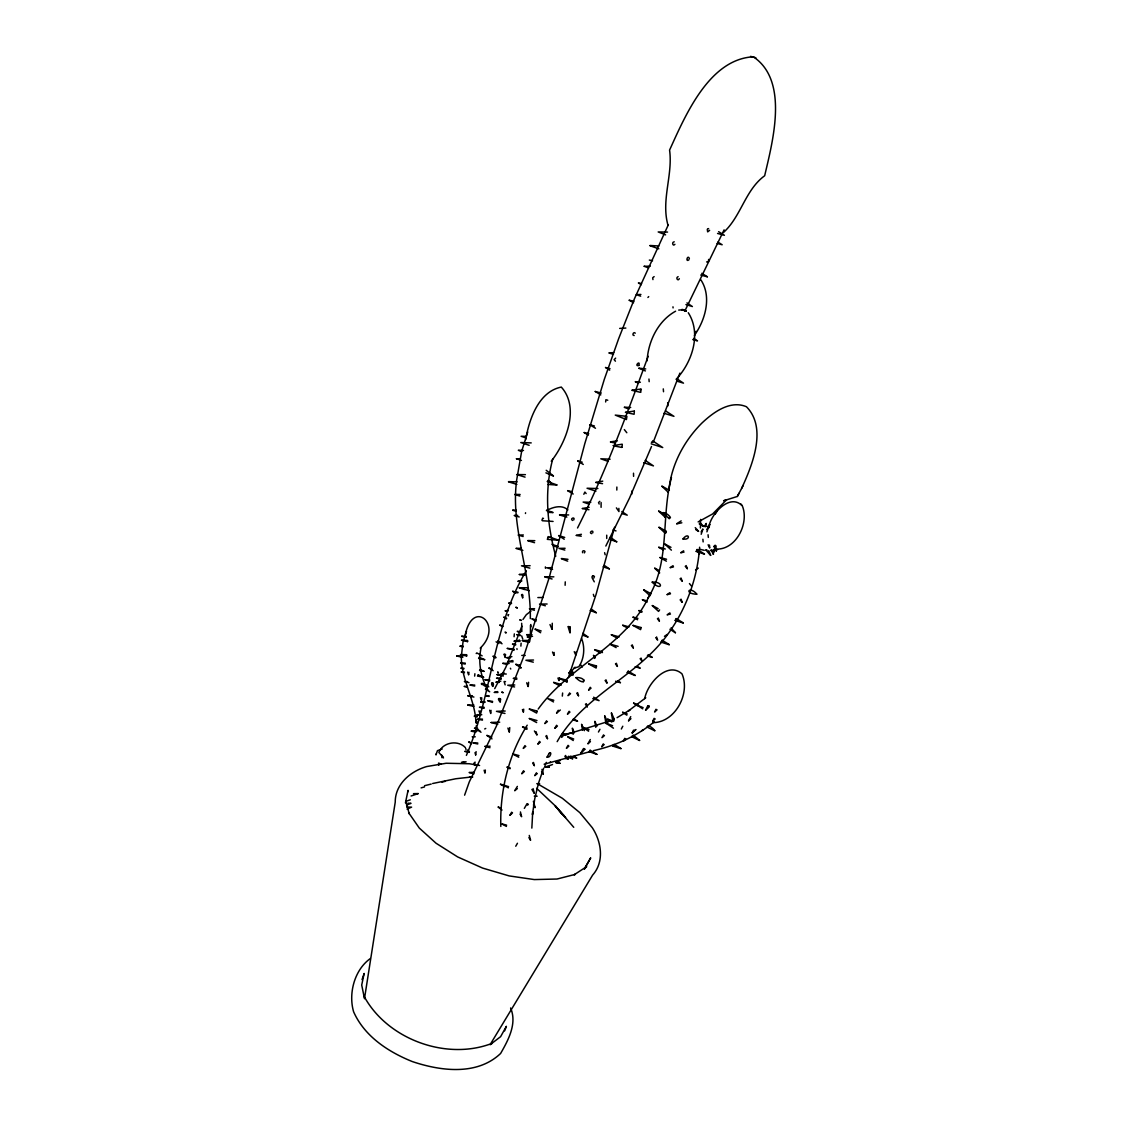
<?xml version="1.0" encoding="UTF-8"?>
<svg xmlns="http://www.w3.org/2000/svg" width="1126" height="1126" viewBox="0 0 1126 1126"><rect width="100%" height="100%" fill="white"/><g stroke="black" fill="none" stroke-linecap="round" stroke-linejoin="round"><path stroke-width="1.5" d="M575.85 654.783L575.907 652.081M606.027 723.497L607.59 722.399M570.136 632.671L570.235 627.013L568.377 626.492M700.4 528.038L700.625 519.41M613.191 720.626L614.177 719.162L613.994 720.063M614.332 719.486L611.502 712.983M565.266 581.861L565.125 585.281M559.129 680.484L559.242 677.711M626.394 419.562L615.26 415.1L626.915 416.339L626.464 419.379M554.048 655.177L554.161 652.461M525.448 513.484L525.575 512.766M552.204 629.181L552.261 623.255M531.838 828.103L532.739 811.79L532.457 814.591L534.766 798.686L538.495 783.189L543.675 768.143M516.271 483.448C511.246 529.304 531.162 572.824 530.318 618.596M513.85 650.434C515.131 649.055 511.711 649.491 507.319 648.477M647.098 360.855C648.154 341.333 658.077 320.854 675.6 311.198M461.364 656.388L462.941 642.425L466.53 631.39M476.354 719.767L476.777 723.469M676.262 618.723L675.318 620.342M528.263 686.466L528.573 682.286M535.906 621.369L531.838 618.793L536.328 620.004M520.888 646.127L521.113 643.157M523.491 712.012L523.703 709.183M582.409 508.586L588.982 509.74M522.703 597.765L522.914 595.035M464.897 636.725C471.935 596.822 504.293 624.986 480.211 648.168M529.839 568.151L521.479 565.815L530.121 565.702M532.542 636.359L526.672 634.67M530.571 637.823L527.221 636.95L530.684 636.711M537.862 597.568L543.126 597.512M545.364 605.788L539.537 604.057L547.109 604.015M544.773 576.85L552.078 579.017M552.556 569.432L546.729 567.8L552.021 567.631M564.83 550.079L558.96 548.39L565.097 548.278M595.95 491.189L587.054 488.248L597.906 488.543M484.94 746.439L489.979 747.706M491.119 722.582L497.805 724.201M516.468 458.732L521.437 460.421M514.864 494.441L520.099 494.469M521.634 451.498L518.34 450.287L523.491 450.442M525.068 477.128L516.665 474.553L525.406 474.651M519.227 516.975L514.216 515.497L517.707 515.356M529.15 445.305L520.775 442.532L531.219 442.898M523.14 536.525L518.115 535.075L523.351 534.963M625.465 412.327L634.093 414.269L634.36 411.074M577.722 461.041L582.226 462.181M584.211 432.497L588.743 433.707M514.089 636.725L514.329 633.882M589.925 424.784L594.429 425.98M595.288 391.496L600.805 394.888M509.374 731.928L509.74 727.593M625.845 328.06L619.68 328.412M648.548 267.889L644.199 266.257M481.534 700.302L481.759 697.81M629.237 300.234L633.966 301.247M480.267 711.069L480.028 713.602L478.93 710.9M505.475 654.6L505.208 657.528L504.096 654.459M500.521 699.119L500.24 702.216C494.919 695.544 503.786 700.161 499.142 698.965M562.324 696.107L562.62 693.025M649.35 260.064L652.559 260.768M541.972 520.099L542.76 518.115L543.506 518.537M713.546 552.261L713.828 549.375M548.686 537.51L548.179 536.595L547.391 539.354M602.48 652.461L602.114 652.63M491.049 710.351L490.725 713.49L489.669 710.21M492.808 686.381C495.356 681.765 489.163 681.582 492.695 686.381M570.291 627.351L569.672 628.561M699.626 547.208C697.275 580.369 684.819 612.643 664.354 638.836C633.206 677.965 582.55 697.078 557.159 741.654M474.637 676.121L474.89 673.728M586.139 493.554L584.901 492.048L583.831 494.272M588.982 751.577L596.836 754.42M590.151 750.409L589.053 751.957M485.053 772.844L485.348 770.057M466.727 655.839L466.699 654.727L460.548 654.558M468.669 674.671L468.951 672.278M474.665 765.342L475.045 762.049M475.721 754.913L476.101 751.647M616.865 487.037L616.809 490.049M626.816 432.736L624.325 429.597M618.864 508.375L618.948 511.57L616.386 507.882M526.658 634.698L531.965 634.585M668.957 489.627C671.49 464.489 684.087 440.899 701.836 423.137C713.166 412.412 730.155 399.8 746.454 406.739C767.468 428.077 752.309 465.207 741.626 488.402M633.586 476.354L633.502 473.201M672.968 306.821L673.081 307.919M663.524 391.735L663.284 388.878M667.929 405.839L667.69 402.672M516.37 481.745L521.648 451.357L527.742 431.934M521.676 623.255L521.831 631.475M476.059 730.647L476.242 725.806M638.977 368.343L645.395 370.933M530.81 624.508L530.965 626.802M516.44 458.746L519.916 458.775M525.687 439.604C529.107 419.294 538.664 391.623 561.297 387.077C579.82 407.598 566.378 441.983 551.247 461.252M364.472 998.72L395.24 802.12C395.085 784.104 410.68 771.169 426.698 766.553L446.121 763.259L469.26 763.738L479.577 765.469M716.249 551.078L713.983 546.335L715.151 545.195L715.559 546.279M481.112 647.591C478.071 661.891 480.436 674.755 486.629 688.31M529.6 641.834L530.599 636.162L530.416 637.175L530.473 625.197M467.6 641.595L467.614 640.483L461.449 640.187L467.543 641.637M536.891 712.265L537.003 711.153M644.199 266.327L650.321 266.158M577.751 460.984L583.268 464.447M584.197 432.581L588.377 435.129M595.19 391.482L601.27 393.058M589.925 424.84L595.485 428.246M625.563 412.355L634.163 411.089M405.444 802.838L408.062 790.353L407.654 792.057M552.697 459.183C544.139 491.133 547.152 524.73 555.737 556.272M684.101 309.889L683.018 310.114L686.213 310.875L684.158 309.678L678.711 310.086M684.059 310.086L681.934 309.594L686.184 310.846L681.709 309.594L683.285 310.199M556.906 484.912L547.194 481.506M548.503 512.386L553.119 512.569L546.659 510.261M542.338 520.747L553.077 521.437M561.015 685.284L561.297 684.453L553.654 682.37M654.839 730.661C651.926 726.622 647.45 725.017 647.408 726.326M558.299 540.072L548.629 536.68M566.842 681.188L567.138 680.357L567.025 681.835M584.844 749.311L581.016 753.125M639.54 740.5L631.953 736.798L632.432 735.841M614.529 527.221L596.09 594.331L568.349 677.627M435.973 754.899L436.255 753.815M627.168 672.391L635.177 675.53M545.448 568.292L545.378 566.913M659.597 609.898L658.555 611.39L652.292 605.675M708.733 527.63C710.337 514.357 730 492.484 742.372 506.01C749.536 523.576 735.489 551.064 714.996 548.981M709.633 230.309L707.663 231.886L707.297 229.38M644.734 698.627C647.112 683.975 667.268 660.666 681.976 673.855C690.59 693.264 675.375 722.216 653.277 722.653M516.918 648.646L517.059 649.463M595.851 482.322L602.748 481.154M493.132 683.355L491.738 683.215M610.531 442.054L615.472 443.081M640.117 390.103L641.13 389.202L640.694 392.312M701.188 534.273L702.863 529.29M505.138 684.861L504.11 681.526L505.518 681.666M510.768 669.013L510.36 668.267M705.143 526.869L706.255 523.562M706.917 531.838L708.592 526.869M708.662 527.897L709.774 524.603M362.037 979.592L364.162 973.455L361.713 985.025L364.331 997.889M566.955 682.06L559.397 678.401M464.602 795.167L469.275 781.937L496.397 726.143L523.337 657.57L549.207 577.638L584.816 443.588L604.268 379.476L618.667 338.63L634.402 298.84L668.295 224.862M694.39 335.872L696.009 331.325M671.476 477.565C660.624 517.284 670.8 561.607 647.774 598.441M521.901 626.14L505.771 667.38L494.722 688.648M592.825 532.809C593.726 528.727 587.899 532.95 591.727 533.668M591.98 576.836L592.558 575.935M648.154 356.295C626.816 414.368 605.478 472.695 577.539 527.981M594.275 581.818L592.121 577.821M476.059 722.639L476.861 722.188M679.879 373.142L653.46 441.645M715.207 514.132L717.403 510.542M669.449 517.805C672.982 519.142 666.409 512.048 662.947 512.611M504.645 1030.867L506.39 1026.321L500.606 1036.666L490.134 1044.675L492.132 1043.323C446.248 1061.128 386.668 1039.115 363.67 995.539M466.389 755.377C492.189 695.741 492.062 627.098 526.292 570.826M713.715 552.317L715.32 548.39M683.862 310.368L685.959 310.72M651.504 446.515L629.561 497.988L605.83 546.04M717.079 243.441L722.174 244.764L717.909 242.076M652.841 442.096L652.883 441.054L651.447 442.405M663.974 413.256L673.953 416.339L665.565 410.891M558.637 535.624L564.239 539.227M567.687 490.626L572.163 491.766M685.044 310.593L724.102 229.831M544.97 765.3L546.307 762.358M665.607 532.063L665.325 533.274L666.085 532.471M575.907 677.739C585.337 687.113 587.603 677.05 575.935 677.57M596.442 666.142L596.161 668.042L588.715 663.974M652.728 721.09L654.136 718.318M478.156 675.656L478.198 674.896L483.73 677.289L477.537 676.022L478.269 674.967M656.008 709.253L654.614 712.012L657.063 709.816M479.127 658.063L479.099 657.26L484.687 659.653M679.344 278.713C677.936 281.866 675.276 277.489 678.105 276.644M639.019 365.218C640.286 359.518 633.825 366.78 638.766 365.542M645.55 710.196L647.689 706.058M633.572 730.112L632.122 732.913L635.655 729.676M565.759 755.447L564.844 756.376L572.585 758.811M623.354 741.119L624.803 738.332M652.179 582.226C661.849 592.065 664.424 581.466 652.221 582.058M628.533 720.767L630.729 716.615M698.148 521.915L712.659 513.935L726.72 499.662L723.61 500.788L737.333 496.453L739.008 493.287M737.333 496.453L743.259 485.334M621.327 729.001L622.791 726.228M601.777 746.637L603.283 743.864M603.536 734.884L602.03 737.657L604.465 735.545M598.455 732.027L599.961 729.296M692.786 339.559L697.487 340.882L693.588 338.349M547.095 757.179C550.867 758.108 551.951 750.395 549.389 753.393M587.983 743.667L590.291 739.543M580.917 753.055L583.226 748.903M616.006 530.923L612.854 529.882M621.876 511.57L627.252 515.159L622.34 513.681M527.207 725.2C508.389 755.293 499.817 791.114 500.817 826.442M616.738 541.775L610.32 537.243M603.057 566.8L609.321 568.883M522.943 619.497L526.306 614.697L531.008 611.08M596.301 612.671L591.22 608.983M587.828 637.02L583.226 635.388M650.321 594.162L649.984 595.64L650.912 593.669L643.734 589.757M515.75 846.231L517.453 843.261M566.434 748.157L568.067 745.328M584.408 869.019L590.7 857.857L584.422 868.822L586.688 866.584L574.119 874.789L575.33 874.353L557.018 879.026L534.301 879.575L509.177 875.915L482.59 868.076L457.663 856.928L436.015 843.205L419.294 828.06L408.611 812.69L409.245 813.802L405.979 802.134M524.336 808.369L526.884 803.978M648.928 596.4C625.648 646.366 569.348 665.621 538.2 709.042M701.09 532.035L702.751 529.192M704.496 526.306L706.143 523.463M706.818 529.614L709.661 524.505M588.616 690.041L590.235 687.282M547.011 757.094L549.516 752.83M509.951 815.111L511.683 812.17M536.455 772.788L534.766 775.659L537.299 773.548M567.476 714.053L569.123 711.266M554.921 728.072L556.596 725.271M517.355 786.398L514.751 790.748L517.327 788.594M521.831 773.604L523.562 770.733M539.509 741.372L537.806 744.202L540.353 742.133M556.568 713.039L558.257 710.267M569.686 692.898L568.025 695.657L570.544 693.686M647.914 297.461L648.717 296.617M490.612 1043.816L592.614 875.113C604.634 861.728 601.439 841.657 592.304 827.723L579.791 812.62L562.395 798.306L537.932 784.034M546.56 720.795L544.857 723.596L547.419 721.569M524.955 745.595L523.224 748.41L525.8 746.355M573.781 519.93C575.611 516.158 569.193 518.692 572.571 520.465M512.541 660.695L513.048 661.835L507.643 661.722L512.668 660.554M605.197 554.808L604.606 552.683M613.389 744.877L613.037 746.172L620.933 748.663M568.109 626.732L569.953 632.742M593.951 596.442L593.36 594.331M658.794 245.989L649.998 245.482M694.826 334.746C705.523 319.446 711.885 296.335 700.766 279.712M572.993 672.278L570.488 670.378M555.681 762.035L560.241 763.358L555.765 762.682L556.047 761.838M674.924 244.328C672.869 247.03 671.392 241.851 674.221 241.794M707.339 276.799L700.738 275.04M689.042 259.726C685.171 262.977 687.536 254.026 689.394 258.473M723.413 232.561C741.26 216.305 745.116 190.012 764.667 175.74C772.647 141.524 789.227 80.833 753.336 56.793C709.028 59.228 685.284 115.612 669.576 150.096C673.024 175.023 660.92 200.034 667.957 225.144M622.059 447.318L622.284 444.39M553.443 475.904L546.209 470.288M550.797 482.561L548.109 480.295M676.079 379.349C692.138 362.544 701.709 333.577 688.268 312.732M602.368 651.841L594.683 649.646M583.775 679.724L583.338 681.765M633.037 625.479L640.61 629.631L641.018 627.506M631.785 494.089L631.756 491.105M438.69 765.117L440.027 763.794M584.338 552.922C586.843 550.459 581.34 549.629 582.592 552.711M606.717 538.481L606.717 535.174M652.855 721.161L655.191 718.881M593.852 578.046L594.415 576.456L593.191 575.668M623.452 741.19L625.845 738.881M632.235 732.97L635.81 729.535M645.677 710.253L649.223 706.875M601.875 746.721L604.198 744.511M628.632 720.837L630.94 718.669M561.592 737.417L562.676 736.404M510.05 815.182L512.513 812.902M588.096 743.737L590.446 741.57M566.533 748.255L568.911 746.088M521.929 773.689L524.406 771.479M555.019 728.17L557.44 726.045M567.574 714.137L569.981 712.04M588.715 690.125L591.094 688.085M556.666 713.138L560.326 709.999M570.418 672.208L575.175 667.239L574.021 668.225L578.848 666.691C584.239 658.809 585.168 647.394 581.579 638.47M645.747 697.768L628.378 710.97L629.941 709.929L617.076 717.67M696.347 551.332L697.078 549.502M707.578 229.042L708.606 228.578M476.199 653.559L476.805 652.911L482.125 655.825M654.305 721.738C636.669 736.291 615.626 745.708 593.416 750.662M669.886 612.882L667.113 614.852L670.463 614.05M667.141 594.556L669.928 592.614M641.651 730.76L643.185 729.69M664.467 636.317L667.211 634.445M504.223 654.079L505.475 654.459M498.424 672.827L497.706 671.842L497.917 672.884M670.251 567.546L673.067 565.66M680.85 552.655L683.637 550.797M519.269 640.103C517.861 643.101 524.688 639.061 514.216 641.116M682.961 538.89C688.887 531.458 691.392 540.367 683.018 539.03M676.754 523.703L681.188 520.888M695.572 569.855L698.303 568.109M370.341 958.55C354.465 969.81 348.216 993.47 353.62 1011.81C364.486 1036.314 388.146 1051.811 412.229 1061.536C440.505 1071.079 477.016 1075.879 500.606 1053.472C508.319 1040.03 517.298 1023.562 510.599 1007.981M601.087 507.333L601.115 502.52M684.003 310.03C681.216 309.003 686.128 310.832 684.397 309.974M632.01 736.798L633.178 735.109L639.624 740.373M556.469 762.626L560.284 760.388M647.957 705.706L649.209 705.861M549.995 762.541L550.445 761.739M546.391 510.655C552.697 507.136 561.86 504.321 567.87 509.867M545.308 766.412C543.436 767.679 548.165 765.483 549.15 767.13M666.015 515.089L665.058 517.13L666.099 515.117L658.752 511.035M565.632 734.363L569.869 733.11L573.289 733.589M661.229 642.158L662.201 640.3L661.131 642.144L669.196 644.748M407.021 809.101L411.595 807.145L406.81 807.018M627.295 672.982L628.139 671.152M610.996 720.626L560.579 736.305M406.514 805.104L411.018 803.317L407.851 803.176M552.542 764.512L547.588 766.384M685.987 310.875L681.709 309.594L686.156 310.889M405.937 801.332L410.343 799.784M411.06 795.998L418.309 793.577L413.509 793.647M599.792 501.337L598.553 502.562L599.173 504.04M676.796 523.857L681.849 522.788M589.714 751.718L544.139 764.216M421.096 787.876L424.488 786.933M667.197 594.683L670.505 593.796M714.911 546.729L714.025 546.518M682.525 309.96L685.171 310.438M583.662 748.48L584.83 749.114M424.544 785.709L431.202 784.062M670.308 567.687L673.503 566.899M680.892 552.796L684.073 552.036M494.37 692.349L497.692 691.589M500.831 681.131L495.834 682.243L499.367 682.398M441.941 782.077L445.361 781.317M707.072 550.079L706.03 550.037M504.406 673.095L501.07 673.827L506.292 674.038M506.869 657.697L511.88 656.641M432.651 783.513L455.791 778.756L471.527 776.982M576.315 535.272L581.396 534.301M582.353 508.488L589.165 507.277M545.026 767.172L549.136 767.2M525.082 574.823L524.758 573.95L524.603 574.907M710.802 550.642L717.558 549.615M613.304 445.53L621.932 444.263M610.489 441.856L617.33 440.871M654.136 276.616L652.686 277.77L652.967 279.614M615.64 358.124L614.134 359.63L615.443 361.193M632.108 390.103L640.764 389.103M507.742 610.503L505.067 610.799L507.798 611.193M682.131 309.805L685.678 310.818M508.769 603.17L511.457 602.889M515.145 592.36L517.847 592.093M521.873 580.889L517.819 581.283L520.578 581.734M472.498 776.912L469.387 777.207L472.639 777.067M519.339 574.457L524.758 573.95M682.68 309.734L684.904 310.354M481.618 684.467C484.504 682.483 476.002 683.764 487.699 685.804L482.266 683.383M442.18 749.001L437.437 750.648L436.142 754.448M474.187 772.295L469.12 772.506L474.032 773.787M634.177 335.534C631.489 335.661 633.671 331.044 635.289 333.155M609.166 352.832L613.698 352.649M484.968 746.355L490.134 746.186M491.147 722.442L499.705 722.188M505.194 711.027L496.453 711.336L504.955 713.476M514.765 684.96L507.727 685.241L514.568 686.973M513.428 678.274L516.89 678.218M640.905 294.449L636.232 294.66L640.666 296.166M533.513 660.019L525.912 660.258L533.302 662.187M521.802 655.431L525.251 655.402M522.337 640.469L529.29 640.427M463.039 761.823L466.136 761.823M682.243 309.636L683.102 309.636M682.44 309.678L685.241 310.734L683.468 309.931M469.429 751.394L464.785 751.38L469.415 752.393M534.597 608.716L529.403 608.772L534.4 610.278M477.776 742.977L473.103 742.949L477.762 743.976M647.098 727.072L654.755 730.802M472.188 736.784L475.256 736.798M472.582 730.83L477.255 730.858M471.315 731.07L475.946 731.112M519.311 587.716L527.911 587.786M474.553 728.226L477.621 728.255M477.818 719.078L482.491 719.12M544.759 576.737L553.851 576.836M494.398 692.448L497.903 692.49M477.157 714.7L481.801 714.757M477.269 716.206L474.201 716.164L477.255 716.896M467.825 705.003L473.947 705.087M484.11 707.311L479.437 707.255L484.096 708.324M667.549 232.083L658.189 231.942L665.593 234.855M480.647 701.991L485.306 702.061M534.301 796.166L537.158 796.209M527.39 803.697L528.347 804.358L527.503 805.174M485.897 695.685L489.022 695.727M467.783 695.671L472.385 695.741M516.229 548.278L521.394 548.376M536.792 783.668L539.678 783.71M467.459 681.61L464.391 681.554L468.979 682.637M470.133 684.974L474.736 685.058M464.348 686.381L467.403 686.438M527.897 540.536L534.836 540.677M501.197 678.26L496.524 678.162L501.183 679.274M485.081 679.696L489.726 679.794M461.393 671.969L464.461 672.039M497.03 674.587L503.308 674.727M460.618 662.975L465.221 663.101M463.842 668.225L460.787 668.14L463.828 668.914M502.872 663.298L509.149 663.467M512.78 510.078L516.229 510.177M559.58 514.695L568.672 514.948M456.72 655.909L462.842 656.078M460.098 646.127L463.152 646.211M506.883 657.795L510.36 657.894M590.784 502.309L583.127 502.069L588.982 504.11M512.541 644.156L515.68 644.255M461.702 636.232L466.291 636.373M508.558 481.618L517.214 481.914M514.23 641.215L519.48 641.426M610.123 459.183L600.791 458.789L608.223 461.421M526.321 436.381L521.113 436.283L526.109 437.972M624.437 407.176L630.687 407.513M709.422 526.785L702.441 525.687M547.743 484.419L556.835 485.025M547.546 539.382L558.2 540.227M553.682 546.391L558.2 546.757M522.295 594.359L521.507 594.894M505.771 633.023L505.095 632.094L506.348 632.615M507.319 648.379L513.963 649.111M520.564 631.742L517.242 631.362L520.508 632.474M516.947 634.628L520.254 635.008M508.783 603.283L511.514 603.592M635.43 381.644L640.398 382.235M639.019 368.146L645.733 368.948M515.159 592.473L517.904 592.797M561.48 558.51L567.983 559.326M519.353 574.556L523.477 575.09M576.301 535.512L581.269 536.187M492.639 701.414L487.685 700.696L492.512 702.427M750.578 56.37L755.87 57.778M613.037 746.172L614.078 744.385L621.003 748.523M565.266 758.431L568.25 758.924M595.879 482.519L602.551 483.659M461.491 762.232L464.574 762.823M613.29 445.769L621.679 447.416M472.582 730.943L475.679 731.562M471.315 731.182L475.932 732.097M474.553 728.325L477.607 728.944M477.818 719.176L482.477 720.133M477.142 714.799L480.239 715.432M467.825 705.101L473.933 706.382M480.647 702.089L483.744 702.737M485.897 695.784L489.008 696.445M467.783 695.769L473.905 697.064M470.133 685.072L474.708 686.058M464.348 686.48L467.403 687.127M478.592 658.443L484.63 659.737M479.535 670.449L484.053 671.42M461.393 672.067L464.447 672.729M485.081 679.808L489.711 680.808M497.03 674.699L503.28 676.064M456.72 656.008L462.814 657.359M460.618 663.073L465.207 664.087M484.307 685.804L488.839 686.804M699.443 549.221L704.271 550.29M502.872 663.411L507.573 664.439M460.548 654.656L466.671 656.008M460.098 646.225L463.152 646.901M512.541 644.269L515.68 644.973M461.702 636.331L466.277 637.358M632.08 390.356L640.497 392.327M513.414 678.499L516.778 679.33M508.685 614.641L507.798 614.979L508.403 615.852M641.581 283.611L638.386 282.964L641.313 284.695M522.323 640.694L529.093 642.439M440.857 763.892L438.436 763.245L440.843 764.244M502.224 823.993L506.644 825.175M610.039 368.695L605.478 367.47L609.673 370.158M507.15 767.059L510.134 767.876M500.507 784.189L504.941 785.385M504.096 785.385L508.572 786.595M529.361 718.458L536.989 720.541M522.605 726.861L527.151 728.1M512.949 753.956L518.973 755.588M519.297 587.941L529.29 590.671M559.425 678.246L567.138 680.357M553.809 700.259L547.644 698.57L553.513 701.934M529.361 708.972L536.961 711.041M611.376 634.726L619.216 636.88M610.208 644.171L618.104 646.352M588.743 663.819L596.555 665.959M568.686 672.63L573.275 673.883M660.005 557.44L666.55 559.256M642.467 599.651L647.253 600.974M638.864 610.503L642.031 611.376M633.093 617.09L637.879 618.399M633.065 625.31L641.102 627.604M622.748 625.183L629.068 626.929M658.794 547.222L665.283 549.024M609.124 353.071L613.473 354.296M516.201 548.503L522.844 550.389M527.869 540.761L534.554 542.69M717.543 233.448L724.398 235.278L718.613 231.674M512.752 510.303L516.074 511.288M559.552 514.934L566.842 517.115M514.864 494.539L519.888 496.045M508.53 481.844L516.876 484.377M516.933 634.74L520.184 635.726M558.693 535.582L564.703 537.412M685.945 304.569L692.391 306.553L686.959 302.88M570.418 756.165L576.568 758.108M572.782 719.767L577.455 721.259M615.626 681.216L620.37 682.722M592.769 698.655L599.074 700.654L593.613 697.191M647.366 655.895L652.123 657.429M635.163 666.634L639.948 668.168M675.065 620.398L683.2 623.03M676.782 381.109L683.496 383.15L677.894 379.448M696.727 594.218C683.778 593.838 689.182 585.295 696.811 594.078M696.079 551.416L704.397 554.133M535.23 629.054L541.184 630.982M515.933 664.213L520.296 665.663M651.194 443.813L662.735 447.557L653.01 441.11M624.395 407.415L628.899 408.949M643.678 462.702L653.46 465.897L645.24 460.393M649.969 245.735L658.823 248.818M491.823 736.995L486.826 735.362L492.006 738.909M551.839 544.252L558.271 546.532M610.531 539.621L616.724 541.845M565.463 757.854L568.264 758.868M512.809 591.249L515.849 592.36M506.7 618.273L503.688 617.147L506.447 618.92M590.123 610.461L596.287 612.769M499.944 625.043L502.942 626.155M497.889 641.158L500.901 642.284M495.947 657.331L492.935 656.191L495.693 657.992M489.008 668.028L492.02 669.182M561.438 558.749L567.673 561.156M569.883 671.195L572.895 672.363M485.531 689.126L488.543 690.28M562.564 733.11L566.941 734.799M567.87 736.756L573.739 739.022M607.716 719.106L613.698 721.428M606.562 723.385L612.572 725.707M583.184 727.41L589.081 729.69M633.642 703.046L638.189 704.82M638.555 705.847L643.115 707.621M622.692 712.209L627.224 713.968M635.388 381.897L638.555 383.136M479.859 730.718L476.847 729.535L481.013 732.252M471.639 743.033L468.669 741.851L471.4 743.695M545.913 472.85L553.316 476.002M547.813 481.351L550.755 482.604M479.986 669.562L484.096 671.335M484.757 684.918L487.516 686.114M498.283 806.99L501 808.229M485.742 728.452L484.701 728.958M504.068 785.54L508.361 787.834M500.479 784.343L504.73 786.624M502.196 824.148L506.433 826.414M512.921 754.11L518.706 757.221M507.122 767.214L509.994 768.762M529.347 709.127L536.623 713.068M529.333 718.627L536.652 722.568M522.577 727.016L526.94 729.367M553.626 682.525L559.453 685.692M652.362 605.521L658.133 608.659M568.658 672.785L573.021 675.164M610.165 644.339L616.161 647.619M594.655 649.815L600.552 653.038M654.783 568.137L659.09 570.502M622.706 625.352L627.196 627.815M611.334 634.881L617.273 638.146M665.1 544.111L670.969 547.349M642.425 599.806L646.957 602.311M638.836 610.672L641.82 612.319M633.051 617.245L637.583 619.736M659.062 527.235L666.367 531.261M658.766 547.391L663.355 549.952M659.963 557.609L666.409 561.184M661.975 486.136L669.365 490.246M633.586 302.739L629.237 300.262M512.766 591.347L515.595 593.008M590.066 750.197L596.921 754.279M573.936 756.362L576.639 757.967M568.574 756.25L572.67 758.685M573.43 718.669L577.539 721.119M567.631 490.669L573.19 494.018M617.667 680.906L620.454 682.581M499.902 625.141L502.689 626.816M637.232 666.339L640.018 668.028M628.308 671.223L635.261 675.389M662.201 640.3L669.28 644.593M648.027 654.755L652.207 657.288M497.861 641.257L502.055 643.79M496.073 641.82L498.846 643.509M676.149 618.54L683.285 622.875M488.98 668.126L493.16 670.688M701.779 273.322L707.381 276.771M697.191 549.488L704.482 553.978M706.607 261.964L708.493 261.429L708.634 259.43M699.19 523.857L703.454 526.489M485.503 689.211L489.697 691.8M695.755 529.628L698.613 531.402L695.235 527.658M535.16 629.279L540.635 632.728M515.863 664.439L521.211 667.873M669.928 629.251L675.375 632.798M567.828 736.911L573.261 740.528M562.423 733.603L565.111 735.391M583.141 727.551L588.602 731.21M607.66 719.261L611.812 722.048M606.52 723.525L613.459 728.184M622.636 712.364L626.83 715.179M638.498 705.988L642.707 708.845M633.586 703.187L637.795 706.03M604.155 565.308L609.377 568.855M582.789 633.333L587.941 636.922M498.227 807.145L502.013 810.044M536.623 788.327L555.118 805.723L573.753 827.314M643.65 589.911L649.899 595.626M654.699 568.292L659.695 572.881M665.016 544.266L671.392 550.164M658.668 511.204L665.058 517.13M658.977 527.39L665.325 533.274M662.862 512.766L669.294 518.762M661.905 486.291L668.309 492.287M522.858 588.222L524.167 589.531M465.348 747.58C458.043 739.641 442.715 742.245 438.887 752.435L443.489 757.897L441.702 755.124L441.899 757.671M700.105 522.788L703.567 526.363M560.649 812.127L563.859 815.421M671.04 627.942L675.473 632.685M558.51 809.918L565.604 817.49M705.875 549.91L710.548 555.399M685.255 566.294L687.24 568.714M689.45 583.564L691.42 586.013M680.09 578.68L682.06 581.115M605.647 401.968L605.901 399.716L607.773 400.237M680.132 599.834L682.089 602.297M593.599 655.388L595.358 657.626M741.964 505.321L740.936 504.012M580.537 664.607L582.015 667.296M657.415 618.681L659.315 621.158M655.726 637.626L657.612 640.117L656.585 636.936M631.362 645.465L633.234 648.013M640.131 658.668L642.003 661.229M615.472 663.876L617.301 666.423M605.098 680.442L606.9 683.018M585.436 704.243L587.167 706.832M576.709 693.222L578.44 695.798M545.8 736.122L547.447 738.726M534.4 730.985L536.849 734.87M541.578 771.479L543.182 774.069M532.64 763.034L534.259 765.652M531.894 789.439L534.287 793.38L533.077 788.622M533.428 804.935L535.005 807.567M520.043 814.056L521.605 816.716L520.423 811.93M528.896 837.547L530.459 840.207M467.332 749.972L468.022 751.309M711.125 549.812L713.335 554.372M708.113 544.759L709.577 547.799M574.246 651.658L575.668 654.825M604.803 715.925L607.59 722.245M594.922 721.414L596.977 726.129M549.995 624.578L552.007 629.237M581.692 724.398L584.38 730.661M708.718 550.656L710.717 555.343M574.344 732.843L572.36 728.17L573.19 734.053M552.514 652.024L553.851 655.233M697.895 550.994L699.147 553.992M557.933 678.077L558.946 680.54M686.128 565.576L687.367 568.616M680.963 577.976L682.187 581.016M649.167 381.672L648.956 379.026M681.005 599.145L682.215 602.199M593.486 655.501L594.612 658.428M658.274 617.991L659.442 621.059M521.563 595.035L522.605 597.765M480.436 697.641L481.435 700.288M467.614 672.109L468.571 674.657M526.701 682.792L528.08 686.508M641.018 658.048L642.13 661.131M632.249 644.846L633.361 647.914M521.648 635.894L522.745 638.963M522.408 709.521L523.308 712.068M616.358 663.256L617.428 666.339M519.579 664.762L520.662 667.929M605.971 679.822L607.027 682.919M586.294 703.651L587.293 706.734M507.925 728.072L509.191 731.956M577.568 692.617L578.567 695.713M546.645 735.531L547.56 738.628M536.06 731.689L536.975 734.785M541.958 769.368L543.295 773.984M533.471 762.443L534.371 765.567M533.372 801.276L535.117 807.483M484.124 770.212L484.87 772.858M529.276 835.422L530.571 840.123M475.017 752.632L475.622 754.913M473.976 763.034L474.567 765.328M465.685 748.34L465.925 749.381M611.376 713.068L612.699 720.485M604.676 716.009L605.971 723.385M594.795 721.513L595.809 727.354M581.565 724.482L582.536 730.324M461.35 655.937C460.844 679.245 475.214 699.457 475.974 722.723M715.826 545.66L716.389 551.022M713.068 550.29L713.476 554.302M709.45 545.054L709.718 547.729M708.057 534.751L708.324 537.412M702.891 539.255L703.145 541.916M519.973 619.919L521.296 620.412L519.973 619.919M515.975 607.336L517.284 607.885L515.975 607.336M501.9 692.194L503.223 692.729L501.999 692.082M556.877 807.694L555.118 805.723L562.029 813.915L556.877 807.694"/></g></svg>
